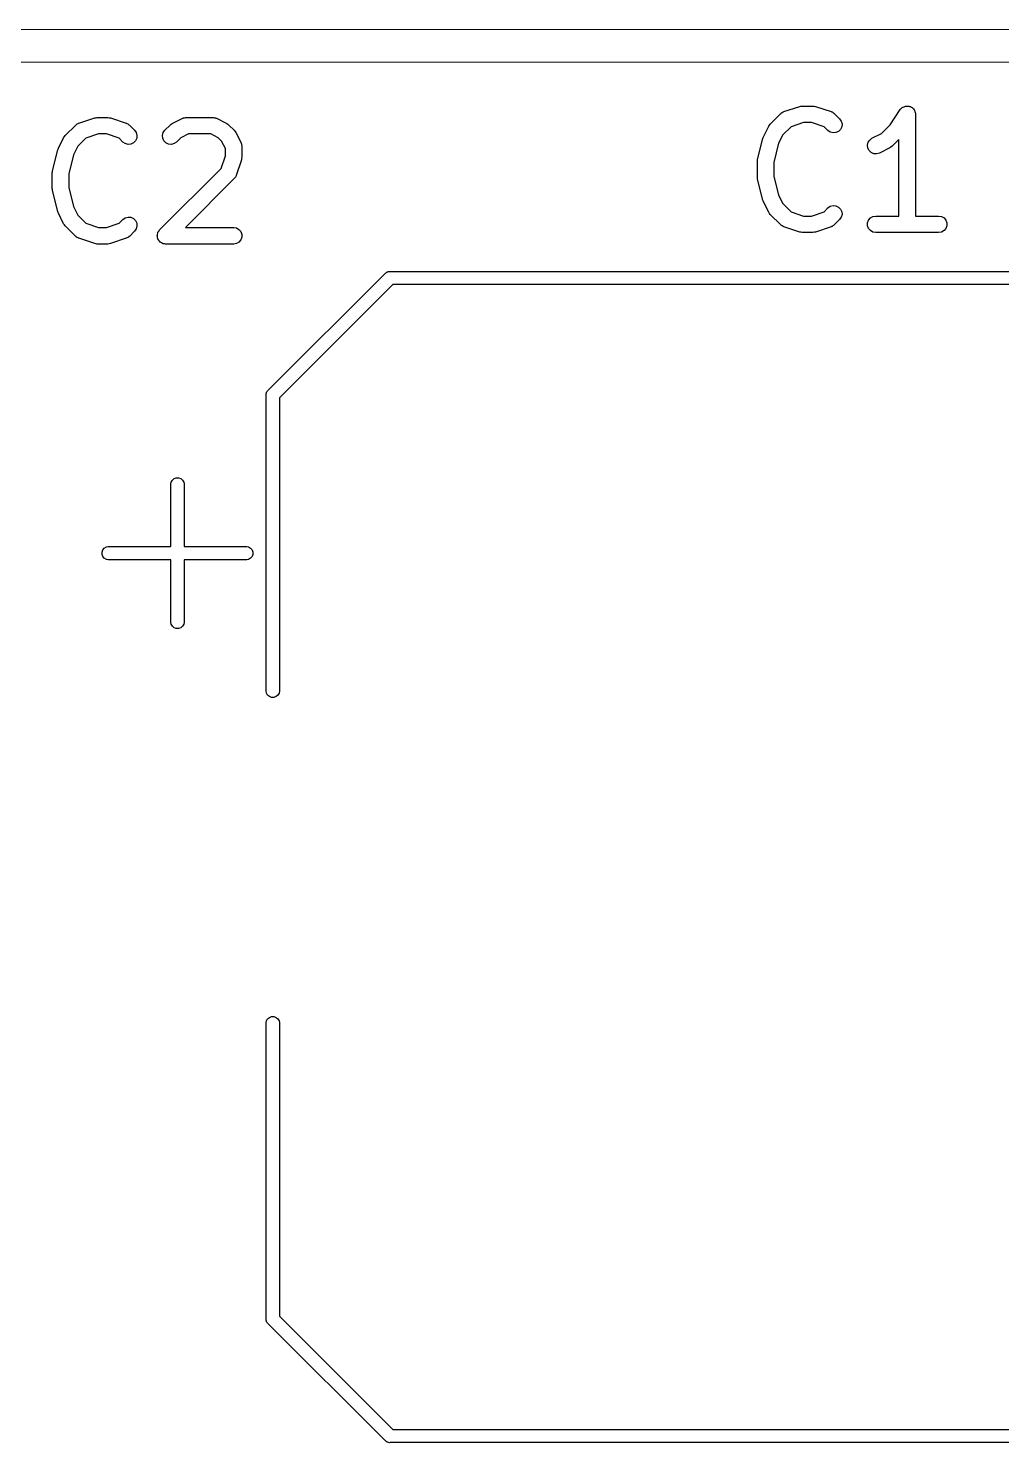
# Model space of a CAD drawing. Extents: x 92.1 to 192.1, y -135.1 to -45.9.
# Drawn here: x 123.18 to 132.02, y -120.33 to -107.48 of the extents above; entities that cross this region are included whole.
import ezdxf

# ---------------------------------------------------------------- set-up
doc = ezdxf.new("R2010")
doc.units = 0
doc.header["$MEASUREMENT"] = 0
doc.layers.add('BLACK', color=7, linetype='CONTINUOUS')

msp = doc.modelspace()

# ---------------------------------------------------------------- linework, layer by layer
at = {"layer": 'BLACK', "linetype": 'CONTINUOUS'}
for p, q in [((92.6148, -107.483), (191.502, -107.508)), ((191.625, -107.808), (92.5496, -107.783)), ((123.638, -108.344), (123.781, -108.296)), ((123.781, -108.296), (123.793, -108.295)), ((123.793, -108.295), (123.804, -108.293)), ((123.804, -108.293), (123.9, -108.293)), ((123.9, -108.293), (123.911, -108.295)), ((123.911, -108.295), (123.923, -108.296)), ((123.923, -108.296), (124.066, -108.344)), ((124.485, -108.348), (124.58, -108.3)), ((124.58, -108.3), (124.585, -108.299)), ((124.585, -108.299), (124.588, -108.297)), ((124.588, -108.297), (124.597, -108.296)), ((124.597, -108.296), (124.605, -108.293)), ((124.605, -108.293), (124.61, -108.293)), ((124.61, -108.293), (124.614, -108.293)), ((124.614, -108.293), (124.852, -108.293)), ((124.852, -108.293), (124.856, -108.293)), ((124.856, -108.293), (124.861, -108.293)), ((124.861, -108.293), (124.869, -108.296)), ((124.869, -108.296), (124.878, -108.297)), ((124.878, -108.297), (124.881, -108.299)), ((124.881, -108.299), (124.886, -108.3)), ((124.886, -108.3), (124.981, -108.348)), ((129.914, -108.353), (130.009, -108.258)), ((130.009, -108.258), (130.013, -108.256)), ((130.013, -108.256), (130.016, -108.252)), ((130.016, -108.252), (130.023, -108.248)), ((130.023, -108.248), (130.031, -108.243)), ((130.031, -108.243), (130.035, -108.242)), ((130.035, -108.242), (130.039, -108.24)), ((130.039, -108.24), (130.182, -108.192)), ((130.182, -108.192), (130.193, -108.191)), ((130.193, -108.191), (130.205, -108.189)), ((130.205, -108.189), (130.3, -108.189)), ((130.3, -108.189), (130.312, -108.191)), ((130.312, -108.191), (130.324, -108.192)), ((130.324, -108.192), (130.467, -108.24)), ((130.467, -108.24), (130.471, -108.242)), ((130.471, -108.242), (130.475, -108.243)), ((130.475, -108.243), (130.482, -108.248)), ((130.482, -108.248), (130.49, -108.252)), ((130.49, -108.252), (130.493, -108.256)), ((130.493, -108.256), (130.496, -108.258)), ((130.496, -108.258), (130.544, -108.306)), ((130.544, -108.306), (130.559, -108.327)), ((131.004, -108.359), (131.095, -108.222)), ((131.095, -108.222), (131.098, -108.219)), ((131.098, -108.219), (131.1, -108.215)), ((131.1, -108.215), (131.107, -108.21)), ((131.107, -108.21), (131.113, -108.203)), ((131.113, -108.203), (131.117, -108.201)), ((131.117, -108.201), (131.12, -108.199)), ((131.12, -108.199), (131.129, -108.196)), ((131.129, -108.196), (131.137, -108.192)), ((131.137, -108.192), (131.141, -108.191)), ((131.141, -108.191), (131.145, -108.19)), ((131.145, -108.19), (131.154, -108.19)), ((131.154, -108.19), (131.162, -108.189)), ((131.162, -108.189), (131.166, -108.19)), ((131.166, -108.19), (131.171, -108.19)), ((131.171, -108.19), (131.179, -108.193)), ((131.179, -108.193), (131.188, -108.195)), ((131.188, -108.195), (131.191, -108.197)), ((131.191, -108.197), (131.195, -108.199)), ((131.195, -108.199), (131.202, -108.204)), ((131.202, -108.204), (131.209, -108.209)), ((131.209, -108.209), (131.212, -108.213)), ((131.212, -108.213), (131.215, -108.215)), ((131.215, -108.215), (131.22, -108.223)), ((131.22, -108.223), (131.225, -108.23)), ((131.225, -108.23), (131.226, -108.234)), ((131.226, -108.234), (131.228, -108.238)), ((131.228, -108.238), (131.23, -108.247)), ((131.23, -108.247), (131.232, -108.255)), ((131.232, -108.255), (131.232, -108.259)), ((131.232, -108.259), (131.233, -108.264)), ((131.233, -108.264), (131.233, -109.189)), ((123.513, -108.457), (123.609, -108.362)), ((123.609, -108.362), (123.612, -108.36)), ((123.612, -108.36), (123.615, -108.356)), ((123.615, -108.356), (123.623, -108.352)), ((123.623, -108.352), (123.63, -108.347)), ((123.63, -108.347), (123.634, -108.346)), ((123.634, -108.346), (123.638, -108.344)), ((123.817, -108.443), (123.702, -108.481)), ((123.887, -108.443), (123.817, -108.443)), ((124.002, -108.481), (123.887, -108.443)), ((124.066, -108.344), (124.07, -108.346)), ((124.07, -108.346), (124.074, -108.347)), ((124.074, -108.347), (124.081, -108.352)), ((124.081, -108.352), (124.089, -108.356)), ((124.089, -108.356), (124.092, -108.36)), ((124.092, -108.36), (124.096, -108.362)), ((124.096, -108.362), (124.143, -108.41)), ((124.143, -108.41), (124.158, -108.431)), ((124.158, -108.431), (124.165, -108.456)), ((124.396, -108.456), (124.403, -108.431)), ((124.403, -108.431), (124.418, -108.41)), ((124.418, -108.41), (124.466, -108.362)), ((124.466, -108.362), (124.475, -108.355)), ((124.475, -108.355), (124.485, -108.348)), ((124.632, -108.443), (124.563, -108.477)), ((124.834, -108.443), (124.632, -108.443)), ((124.903, -108.477), (124.834, -108.443)), ((124.981, -108.348), (124.99, -108.355)), ((124.99, -108.355), (125, -108.362)), ((125, -108.362), (125.048, -108.41)), ((125.048, -108.41), (125.055, -108.42)), ((125.055, -108.42), (125.062, -108.429)), ((125.062, -108.429), (125.11, -108.525)), ((129.852, -108.468), (129.9, -108.373)), ((129.9, -108.373), (129.907, -108.363)), ((129.907, -108.363), (129.914, -108.353)), ((130.103, -108.377), (130.029, -108.451)), ((130.217, -108.339), (130.103, -108.377)), ((130.288, -108.339), (130.217, -108.339)), ((130.403, -108.377), (130.288, -108.339)), ((130.438, -108.412), (130.403, -108.377)), ((130.459, -108.427), (130.438, -108.412)), ((130.484, -108.434), (130.459, -108.427)), ((130.51, -108.431), (130.484, -108.434)), ((130.534, -108.42), (130.51, -108.431)), ((130.552, -108.402), (130.534, -108.42)), ((130.563, -108.378), (130.552, -108.402)), ((130.559, -108.327), (130.566, -108.352)), ((130.566, -108.352), (130.563, -108.378)), ((130.838, -108.482), (130.923, -108.44)), ((130.923, -108.44), (131.004, -108.359)), ((123.449, -108.58), (123.452, -108.572)), ((123.452, -108.572), (123.499, -108.477)), ((123.499, -108.477), (123.506, -108.467)), ((123.506, -108.467), (123.513, -108.457)), ((123.628, -108.555), (123.589, -108.632)), ((123.702, -108.481), (123.628, -108.555)), ((124.037, -108.516), (124.002, -108.481)), ((124.058, -108.531), (124.037, -108.516)), ((124.084, -108.538), (124.058, -108.531)), ((124.11, -108.535), (124.084, -108.538)), ((124.133, -108.524), (124.11, -108.535)), ((124.152, -108.506), (124.133, -108.524)), ((124.163, -108.482), (124.152, -108.506)), ((124.165, -108.456), (124.163, -108.482)), ((124.399, -108.482), (124.396, -108.456)), ((124.41, -108.506), (124.399, -108.482)), ((124.428, -108.524), (124.41, -108.506)), ((124.452, -108.535), (124.428, -108.524)), ((124.478, -108.538), (124.452, -108.535)), ((124.503, -108.531), (124.478, -108.538)), ((124.524, -108.516), (124.503, -108.531)), ((124.563, -108.477), (124.524, -108.516)), ((124.933, -108.507), (124.903, -108.477)), ((124.968, -108.576), (124.933, -108.507)), ((125.11, -108.525), (125.111, -108.529)), ((125.111, -108.529), (125.113, -108.532)), ((125.113, -108.532), (125.115, -108.541)), ((125.115, -108.541), (125.117, -108.549)), ((125.117, -108.549), (125.117, -108.554)), ((125.117, -108.554), (125.118, -108.558)), ((125.118, -108.558), (125.118, -108.653)), ((129.799, -108.674), (129.847, -108.483)), ((129.847, -108.483), (129.85, -108.476)), ((129.85, -108.476), (129.852, -108.468)), ((129.99, -108.528), (129.947, -108.701)), ((130.029, -108.451), (129.99, -108.528)), ((130.797, -108.545), (130.803, -108.519)), ((130.8, -108.571), (130.797, -108.545)), ((130.812, -108.594), (130.8, -108.571)), ((130.803, -108.519), (130.817, -108.498)), ((130.817, -108.498), (130.838, -108.482)), ((131.001, -108.569), (130.905, -108.616)), ((131.01, -108.562), (131.001, -108.569)), ((131.02, -108.555), (131.01, -108.562)), ((131.083, -108.492), (131.02, -108.555)), ((131.083, -109.189), (131.083, -108.492)), ((123.398, -108.778), (123.446, -108.587)), ((123.446, -108.587), (123.449, -108.58)), ((123.589, -108.632), (123.546, -108.805)), ((124.929, -108.756), (124.968, -108.641)), ((124.968, -108.641), (124.968, -108.576)), ((125.114, -108.677), (125.066, -108.82)), ((125.115, -108.665), (125.114, -108.677)), ((125.118, -108.653), (125.115, -108.665)), ((129.797, -108.692), (129.798, -108.683)), ((129.797, -108.835), (129.797, -108.692)), ((129.798, -108.683), (129.799, -108.674)), ((129.947, -108.701), (129.947, -108.826)), ((130.831, -108.612), (130.812, -108.594)), ((130.854, -108.622), (130.831, -108.612)), ((130.88, -108.624), (130.854, -108.622)), ((130.905, -108.616), (130.88, -108.624)), ((123.396, -108.796), (123.398, -108.787)), ((123.396, -108.939), (123.396, -108.796)), ((123.398, -108.787), (123.398, -108.778)), ((123.546, -108.805), (123.546, -108.93)), ((124.37, -109.315), (124.929, -108.756)), ((125.063, -108.828), (125.058, -108.835)), ((125.064, -108.824), (125.063, -108.828)), ((125.066, -108.82), (125.064, -108.824)), ((129.947, -108.826), (129.99, -108.999)), ((123.398, -108.948), (123.396, -108.939)), ((123.398, -108.957), (123.398, -108.948)), ((123.446, -109.148), (123.398, -108.957)), ((123.546, -108.93), (123.589, -109.103)), ((125.048, -108.849), (124.605, -109.293)), ((125.05, -108.846), (125.048, -108.849)), ((125.054, -108.843), (125.05, -108.846)), ((125.058, -108.835), (125.054, -108.843)), ((129.798, -108.844), (129.797, -108.835)), ((129.799, -108.853), (129.798, -108.844)), ((129.847, -109.044), (129.799, -108.853)), ((129.85, -109.051), (129.847, -109.044)), ((129.852, -109.059), (129.85, -109.051)), ((129.9, -109.154), (129.852, -109.059)), ((129.99, -108.999), (130.029, -109.076)), ((130.029, -109.076), (130.103, -109.15)), ((123.449, -109.155), (123.446, -109.148)), ((123.452, -109.163), (123.449, -109.155)), ((123.499, -109.258), (123.452, -109.163)), ((123.589, -109.103), (123.628, -109.18)), ((123.628, -109.18), (123.702, -109.254)), ((124.037, -109.219), (124.058, -109.204)), ((124.058, -109.204), (124.084, -109.198)), ((124.084, -109.198), (124.11, -109.2)), ((124.11, -109.2), (124.133, -109.211)), ((124.133, -109.211), (124.152, -109.229)), ((129.907, -109.164), (129.9, -109.154)), ((129.914, -109.174), (129.907, -109.164)), ((130.009, -109.269), (129.914, -109.174)), ((130.103, -109.15), (130.217, -109.189)), ((130.217, -109.189), (130.288, -109.189)), ((130.288, -109.189), (130.403, -109.15)), ((130.403, -109.15), (130.438, -109.115)), ((130.438, -109.115), (130.459, -109.1)), ((130.459, -109.1), (130.484, -109.094)), ((130.484, -109.094), (130.51, -109.096)), ((130.51, -109.096), (130.534, -109.107)), ((130.534, -109.107), (130.552, -109.125)), ((130.559, -109.2), (130.544, -109.221)), ((130.552, -109.125), (130.563, -109.149)), ((130.566, -109.175), (130.559, -109.2)), ((130.563, -109.149), (130.566, -109.175)), ((130.807, -109.226), (130.824, -109.206)), ((130.824, -109.206), (130.846, -109.193)), ((130.846, -109.193), (130.872, -109.189)), ((130.872, -109.189), (131.083, -109.189)), ((131.233, -109.189), (131.443, -109.189)), ((131.443, -109.189), (131.469, -109.193)), ((131.469, -109.193), (131.492, -109.206)), ((131.492, -109.206), (131.508, -109.226)), ((123.506, -109.268), (123.499, -109.258)), ((123.513, -109.278), (123.506, -109.268)), ((123.609, -109.373), (123.513, -109.278)), ((123.702, -109.254), (123.817, -109.293)), ((123.817, -109.293), (123.887, -109.293)), ((123.887, -109.293), (124.002, -109.254)), ((124.002, -109.254), (124.037, -109.219)), ((124.143, -109.325), (124.096, -109.373)), ((124.158, -109.304), (124.143, -109.325)), ((124.152, -109.229), (124.163, -109.253)), ((124.165, -109.279), (124.158, -109.304)), ((124.163, -109.253), (124.165, -109.279)), ((124.353, -109.345), (124.355, -109.336)), ((124.355, -109.336), (124.357, -109.333)), ((124.357, -109.333), (124.359, -109.33)), ((124.359, -109.33), (124.365, -109.323)), ((124.365, -109.323), (124.37, -109.315)), ((124.605, -109.293), (125.043, -109.293)), ((125.043, -109.293), (125.068, -109.297)), ((125.068, -109.297), (125.091, -109.31)), ((125.091, -109.31), (125.107, -109.33)), ((125.107, -109.33), (125.116, -109.355)), ((130.013, -109.271), (130.009, -109.269)), ((130.016, -109.275), (130.013, -109.271)), ((130.023, -109.279), (130.016, -109.275)), ((130.031, -109.284), (130.023, -109.279)), ((130.035, -109.285), (130.031, -109.284)), ((130.039, -109.287), (130.035, -109.285)), ((130.182, -109.335), (130.039, -109.287)), ((130.193, -109.336), (130.182, -109.335)), ((130.205, -109.339), (130.193, -109.336)), ((130.3, -109.339), (130.205, -109.339)), ((130.312, -109.336), (130.3, -109.339)), ((130.324, -109.335), (130.312, -109.336)), ((130.467, -109.287), (130.324, -109.335)), ((130.471, -109.285), (130.467, -109.287)), ((130.475, -109.284), (130.471, -109.285)), ((130.482, -109.279), (130.475, -109.284)), ((130.49, -109.275), (130.482, -109.279)), ((130.493, -109.271), (130.49, -109.275)), ((130.496, -109.269), (130.493, -109.271)), ((130.544, -109.221), (130.496, -109.269)), ((130.798, -109.251), (130.807, -109.226)), ((130.798, -109.277), (130.798, -109.251)), ((130.807, -109.301), (130.798, -109.277)), ((130.824, -109.321), (130.807, -109.301)), ((130.846, -109.334), (130.824, -109.321)), ((130.872, -109.339), (130.846, -109.334)), ((131.443, -109.339), (130.872, -109.339)), ((131.469, -109.334), (131.443, -109.339)), ((131.492, -109.321), (131.469, -109.334)), ((131.508, -109.301), (131.492, -109.321)), ((131.508, -109.226), (131.517, -109.251)), ((131.517, -109.277), (131.508, -109.301)), ((131.517, -109.251), (131.517, -109.277)), ((123.612, -109.375), (123.609, -109.373)), ((123.615, -109.379), (123.612, -109.375)), ((123.623, -109.383), (123.615, -109.379)), ((123.63, -109.388), (123.623, -109.383)), ((123.634, -109.389), (123.63, -109.388)), ((123.638, -109.391), (123.634, -109.389)), ((123.781, -109.439), (123.638, -109.391)), ((123.793, -109.44), (123.781, -109.439)), ((123.804, -109.443), (123.793, -109.44)), ((123.9, -109.443), (123.804, -109.443)), ((123.911, -109.44), (123.9, -109.443)), ((123.923, -109.439), (123.911, -109.44)), ((124.066, -109.391), (123.923, -109.439)), ((124.07, -109.389), (124.066, -109.391)), ((124.074, -109.388), (124.07, -109.389)), ((124.081, -109.383), (124.074, -109.388)), ((124.089, -109.379), (124.081, -109.383)), ((124.092, -109.375), (124.089, -109.379)), ((124.096, -109.373), (124.092, -109.375)), ((124.349, -109.361), (124.35, -109.358)), ((124.35, -109.371), (124.349, -109.361)), ((124.35, -109.355), (124.353, -109.345)), ((124.35, -109.358), (124.35, -109.355)), ((124.35, -109.381), (124.35, -109.371)), ((124.351, -109.384), (124.35, -109.381)), ((124.351, -109.387), (124.351, -109.384)), ((124.355, -109.396), (124.351, -109.387)), ((124.359, -109.405), (124.355, -109.396)), ((124.361, -109.408), (124.359, -109.405)), ((124.362, -109.411), (124.361, -109.408)), ((124.369, -109.418), (124.362, -109.411)), ((124.375, -109.425), (124.369, -109.418)), ((124.378, -109.427), (124.375, -109.425)), ((124.38, -109.429), (124.378, -109.427)), ((124.389, -109.433), (124.38, -109.429)), ((124.398, -109.438), (124.389, -109.433)), ((124.401, -109.439), (124.398, -109.438)), ((124.404, -109.44), (124.401, -109.439)), ((124.414, -109.441), (124.404, -109.44)), ((124.423, -109.443), (124.414, -109.441)), ((125.043, -109.443), (124.423, -109.443)), ((125.068, -109.438), (125.043, -109.443)), ((125.091, -109.425), (125.068, -109.438)), ((125.107, -109.405), (125.091, -109.425)), ((125.116, -109.381), (125.107, -109.405)), ((125.116, -109.355), (125.116, -109.381)), ((125.357, -110.771), (126.418, -109.711)), ((126.418, -109.711), (126.423, -109.705)), ((126.423, -109.705), (126.43, -109.701)), ((126.43, -109.701), (126.436, -109.696)), ((126.436, -109.696), (126.439, -109.695)), ((126.439, -109.695), (126.441, -109.694)), ((126.441, -109.694), (126.449, -109.693)), ((126.449, -109.693), (126.457, -109.691)), ((126.457, -109.691), (126.465, -109.691)), ((126.465, -109.691), (135.923, -109.691)), ((126.487, -109.811), (125.458, -110.84)), ((135.858, -109.811), (126.487, -109.811)), ((125.337, -110.81), (125.339, -110.803)), ((125.338, -110.818), (125.337, -110.81)), ((125.338, -113.506), (125.338, -110.818)), ((125.339, -110.803), (125.34, -110.795)), ((125.34, -110.795), (125.342, -110.792)), ((125.342, -110.79), (125.347, -110.783)), ((125.342, -110.792), (125.342, -110.79)), ((125.347, -110.783), (125.351, -110.776)), ((125.351, -110.776), (125.357, -110.771)), ((125.458, -110.84), (125.458, -113.506)), ((124.473, -111.621), (124.475, -111.605)), ((124.473, -112.191), (124.473, -111.621)), ((124.475, -111.605), (124.486, -111.587)), ((124.486, -111.587), (124.502, -111.573)), ((124.502, -111.573), (124.522, -111.566)), ((124.522, -111.566), (124.543, -111.566)), ((124.543, -111.566), (124.563, -111.573)), ((124.563, -111.573), (124.579, -111.587)), ((124.579, -111.587), (124.59, -111.605)), ((124.59, -111.605), (124.593, -111.621)), ((124.593, -111.621), (124.593, -112.191)), ((123.848, -112.241), (123.855, -112.221)), ((123.848, -112.262), (123.848, -112.241)), ((123.855, -112.282), (123.848, -112.262)), ((123.855, -112.221), (123.868, -112.205)), ((123.868, -112.298), (123.855, -112.282)), ((123.868, -112.205), (123.887, -112.194)), ((123.887, -112.308), (123.868, -112.298)), ((123.887, -112.194), (123.902, -112.191)), ((123.902, -112.191), (124.473, -112.191)), ((124.593, -112.191), (125.163, -112.191)), ((125.163, -112.191), (125.178, -112.194)), ((125.178, -112.194), (125.197, -112.205)), ((125.197, -112.298), (125.178, -112.308)), ((125.197, -112.205), (125.21, -112.221)), ((125.21, -112.282), (125.197, -112.298)), ((125.21, -112.221), (125.218, -112.241)), ((125.218, -112.262), (125.21, -112.282)), ((125.218, -112.241), (125.218, -112.262)), ((123.902, -112.311), (123.887, -112.308)), ((124.473, -112.311), (123.902, -112.311)), ((124.473, -112.881), (124.473, -112.311)), ((125.163, -112.311), (124.593, -112.311)), ((124.593, -112.311), (124.593, -112.881)), ((125.178, -112.308), (125.163, -112.311)), ((124.475, -112.897), (124.473, -112.881)), ((124.486, -112.915), (124.475, -112.897)), ((124.502, -112.929), (124.486, -112.915)), ((124.522, -112.936), (124.502, -112.929)), ((124.543, -112.936), (124.522, -112.936)), ((124.563, -112.929), (124.543, -112.936)), ((124.579, -112.915), (124.563, -112.929)), ((124.59, -112.897), (124.579, -112.915)), ((124.593, -112.881), (124.59, -112.897)), ((125.34, -113.522), (125.338, -113.506)), ((125.351, -113.54), (125.34, -113.522)), ((125.367, -113.554), (125.351, -113.54)), ((125.387, -113.561), (125.367, -113.554)), ((125.408, -113.561), (125.387, -113.561)), ((125.428, -113.554), (125.408, -113.561)), ((125.444, -113.54), (125.428, -113.554)), ((125.455, -113.522), (125.444, -113.54)), ((125.458, -113.506), (125.455, -113.522)), ((125.338, -116.516), (125.34, -116.5)), ((125.338, -119.204), (125.338, -116.516)), ((125.34, -116.5), (125.351, -116.482)), ((125.351, -116.482), (125.367, -116.468)), ((125.367, -116.468), (125.387, -116.461)), ((125.387, -116.461), (125.408, -116.461)), ((125.408, -116.461), (125.428, -116.468)), ((125.428, -116.468), (125.444, -116.482)), ((125.444, -116.482), (125.455, -116.5)), ((125.455, -116.5), (125.458, -116.516)), ((125.458, -116.516), (125.458, -119.182)), ((125.337, -119.212), (125.338, -119.204)), ((125.339, -119.22), (125.337, -119.212)), ((125.34, -119.228), (125.339, -119.22)), ((125.342, -119.23), (125.34, -119.228)), ((125.342, -119.233), (125.342, -119.23)), ((125.347, -119.239), (125.342, -119.233)), ((125.458, -119.182), (126.487, -120.211)), ((125.351, -119.246), (125.347, -119.239)), ((125.357, -119.251), (125.351, -119.246)), ((126.418, -120.312), (125.357, -119.251)), ((126.487, -120.211), (135.858, -120.211)), ((126.423, -120.318), (126.418, -120.312)), ((126.43, -120.322), (126.423, -120.318)), ((126.436, -120.326), (126.43, -120.322)), ((126.439, -120.327), (126.436, -120.326)), ((126.441, -120.328), (126.439, -120.327)), ((126.449, -120.33), (126.441, -120.328)), ((126.457, -120.332), (126.449, -120.33)), ((126.465, -120.331), (126.457, -120.332)), ((135.923, -120.331), (126.465, -120.331))]:
    msp.add_line(p, q, dxfattribs=at)

doc.saveas('drawing.dxf')
